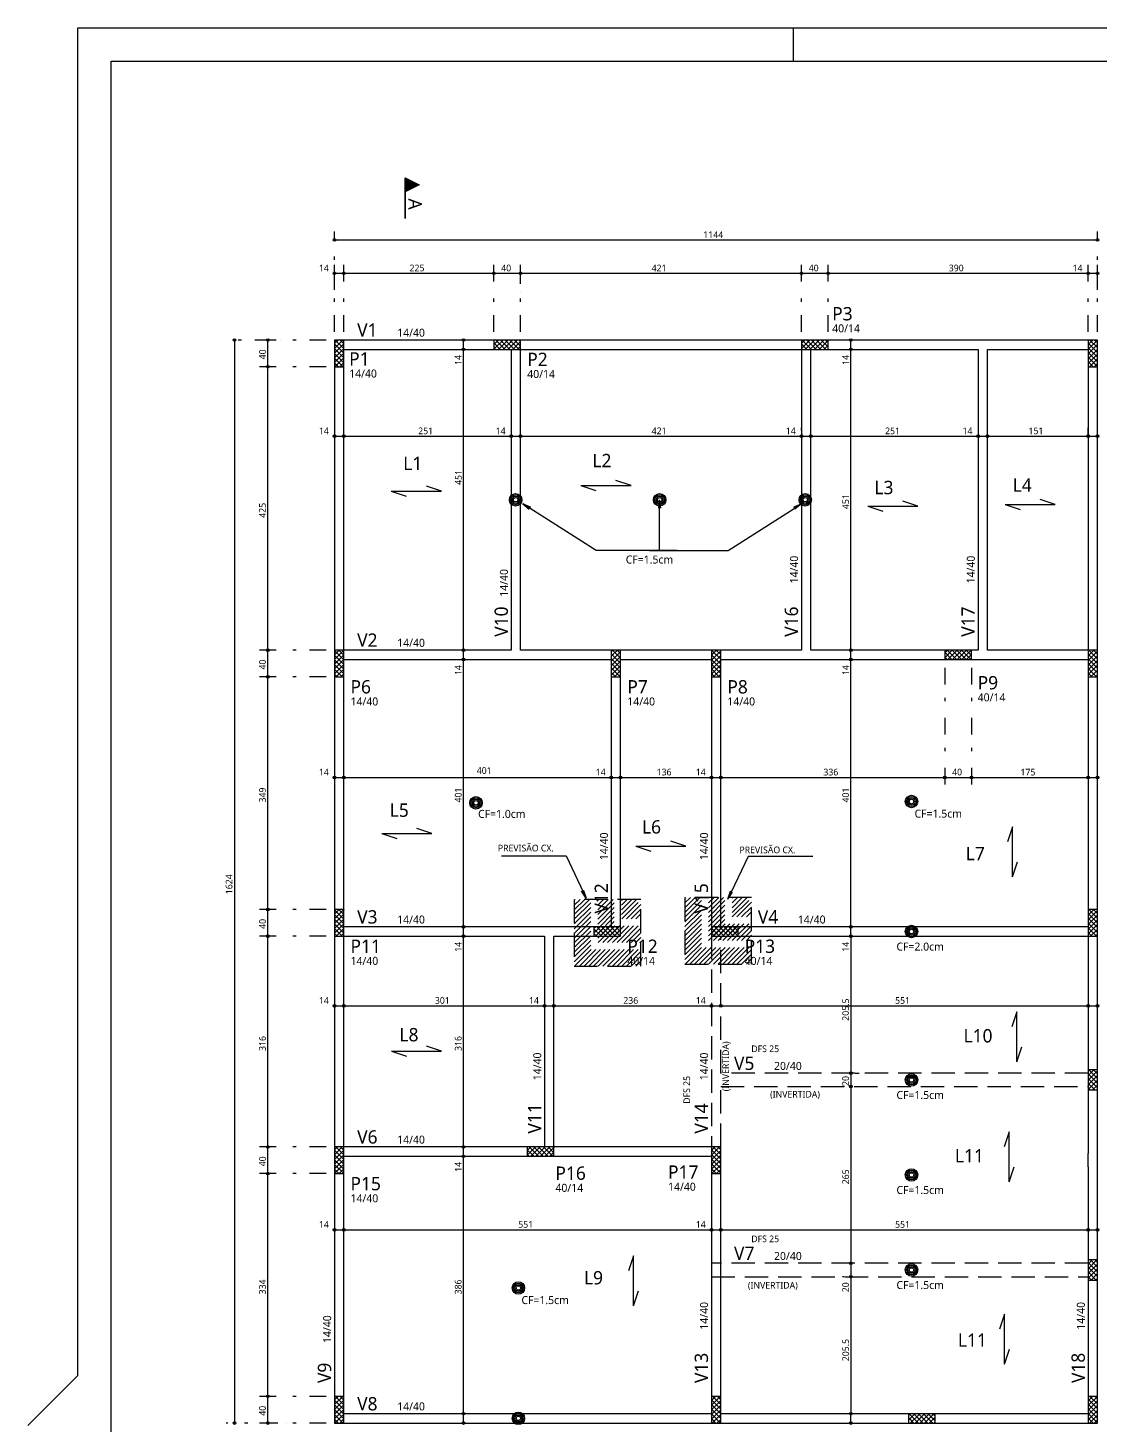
# Model space of a CAD drawing. Extents: x 5.7 to 89.5, y 0 to 70.
# Drawn here: x 5.72 to 37.87, y 28.1 to 70 of the extents above; entities that cross this region are included whole.
import ezdxf

# ---------------------------------------------------------------- set-up
doc = ezdxf.new("R2010")
doc.units = 0
doc.header["$MEASUREMENT"] = 0
doc.linetypes.add('ESTILO_TQS_0001', pattern=[1, 0.7, -0.3])
doc.linetypes.add('ESTILO_TQS_0003', pattern=[1.5, 0.5, -0.4, 0.1, -0.5])
for name, color, linetype in [('1', 1, 'CONTINUOUS'), ('12', 12, 'CONTINUOUS'), ('2', 2, 'CONTINUOUS'), ('3', 3, 'CONTINUOUS'), ('5', 5, 'CONTINUOUS')]:
    doc.layers.add(name, color=color, linetype=linetype)
doc.styles.add('TQS_LUCIDA_SANS_UNICODE', font='L_10646.TTF')

msp = doc.modelspace()

# ---------------------------------------------------------------- linework, layer by layer
at = {"layer": '1', "linetype": 'Continuous'}
for p, q in [((7.222, 70), (89.5, 70)), ((7.222, 29.588), (7.222, 70)), ((28.67, 70), (28.67, 69)), ((14.914, 63.641), (37.794, 63.641)), ((14.914, 62.641), (15.194, 62.641)), ((15.194, 62.641), (19.694, 62.641)), ((19.694, 62.641), (20.494, 62.641)), ((20.494, 62.641), (28.914, 62.641)), ((28.914, 62.641), (29.714, 62.641)), ((29.714, 62.641), (37.514, 62.641)), ((37.514, 62.641), (37.794, 62.641)), ((20.494, 62.073), (20.494, 62.073)), ((37.514, 62.425), (37.514, 62.425)), ((14.914, 61.891), (14.914, 61.891)), ((37.794, 61.891), (37.794, 61.891)), ((11.914, 60.641), (11.914, 28.161)), ((12.914, 59.841), (12.914, 60.641)), ((13.28, 60.641), (13.28, 60.641)), ((14.914, 60.391), (15.163, 60.641)), ((14.914, 60.533), (15.022, 60.641)), ((14.914, 60.641), (14.914, 60.641)), ((14.914, 60.641), (14.914, 60.641)), ((14.914, 60.25), (15.194, 60.53)), ((14.914, 60.524), (15.194, 60.244)), ((14.914, 60.108), (15.194, 60.388)), ((14.914, 60.383), (15.194, 60.103)), ((14.938, 60.641), (15.194, 60.385)), ((15.08, 60.641), (15.194, 60.527)), ((15.194, 60.641), (15.194, 60.641)), ((15.194, 60.641), (15.194, 60.641)), ((18.783, 60.361), (18.783, 60.641)), ((18.783, 60.641), (18.783, 60.641)), ((18.783, 60.361), (18.783, 60.361)), ((18.783, 51.341), (18.783, 60.361)), ((18.783, 60.361), (18.783, 60.361)), ((19.694, 60.363), (19.971, 60.641)), ((19.694, 60.504), (19.83, 60.641)), ((19.694, 60.641), (19.694, 60.641)), ((19.694, 60.641), (19.694, 60.641)), ((19.694, 60.552), (19.885, 60.361)), ((19.694, 60.411), (19.744, 60.361)), ((19.747, 60.641), (20.027, 60.361)), ((19.833, 60.361), (20.113, 60.641)), ((19.888, 60.641), (20.168, 60.361)), ((19.974, 60.361), (20.254, 60.641)), ((20.029, 60.641), (20.309, 60.361)), ((20.094, 60.501), (20.094, 60.501)), ((20.116, 60.361), (20.396, 60.641)), ((20.171, 60.641), (20.451, 60.361)), ((20.257, 60.361), (20.494, 60.597)), ((20.312, 60.641), (20.494, 60.459)), ((20.399, 60.361), (20.494, 60.456)), ((20.454, 60.641), (20.494, 60.601)), ((20.494, 60.641), (20.494, 60.641)), ((28.914, 60.391), (29.164, 60.641)), ((28.914, 60.532), (29.022, 60.641)), ((28.914, 60.641), (28.914, 60.641)), ((28.914, 60.641), (28.914, 60.641)), ((28.914, 60.525), (29.078, 60.361)), ((28.914, 60.383), (28.936, 60.361)), ((28.939, 60.641), (29.219, 60.361)), ((29.025, 60.361), (29.305, 60.641)), ((29.08, 60.641), (29.36, 60.361)), ((29.167, 60.361), (29.447, 60.641)), ((29.222, 60.641), (29.502, 60.361)), ((29.308, 60.361), (29.588, 60.641)), ((29.314, 60.501), (29.314, 60.501)), ((29.363, 60.641), (29.643, 60.361)), ((29.449, 60.361), (29.714, 60.625)), ((29.505, 60.641), (29.714, 60.432)), ((29.591, 60.361), (29.714, 60.483)), ((29.646, 60.641), (29.714, 60.573)), ((29.714, 60.641), (29.714, 60.641)), ((29.714, 60.641), (29.714, 60.641)), ((30.4, 60.361), (30.4, 60.641)), ((30.4, 60.641), (30.4, 60.641)), ((30.4, 51.341), (30.4, 60.361)), ((30.4, 60.361), (30.4, 60.361)), ((30.4, 60.361), (30.4, 60.361)), ((37.514, 60.364), (37.791, 60.641)), ((37.514, 60.505), (37.649, 60.641)), ((37.514, 60.641), (37.514, 60.641)), ((37.514, 60.551), (37.794, 60.271)), ((37.514, 60.222), (37.794, 60.502)), ((37.514, 60.41), (37.794, 60.13)), ((37.514, 60.081), (37.794, 60.361)), ((37.566, 60.641), (37.794, 60.413)), ((37.707, 60.641), (37.794, 60.554)), ((37.794, 60.641), (37.794, 60.641)), ((37.794, 60.641), (37.794, 60.641)), ((14.914, 59.967), (15.194, 60.247)), ((14.914, 60.241), (15.194, 59.961)), ((14.914, 60.1), (15.173, 59.841)), ((14.914, 59.958), (15.031, 59.841)), ((14.929, 59.841), (15.194, 60.106)), ((15.054, 60.241), (15.054, 60.241)), ((15.07, 59.841), (15.194, 59.964)), ((37.514, 60.269), (37.794, 59.989)), ((37.514, 59.94), (37.794, 60.22)), ((37.514, 60.127), (37.794, 59.847)), ((37.514, 59.986), (37.659, 59.841)), ((37.556, 59.841), (37.794, 60.078)), ((37.654, 60.241), (37.654, 60.241)), ((37.698, 59.841), (37.794, 59.937)), ((12.914, 51.341), (12.914, 59.841)), ((14.914, 59.841), (14.914, 59.841)), ((14.914, 59.841), (14.914, 59.841)), ((37.514, 59.844), (37.517, 59.841)), ((37.794, 59.841), (37.794, 59.841)), ((37.794, 59.841), (37.794, 59.841)), ((34.214, 57.913), (34.214, 57.913)), ((34.214, 57.913), (34.214, 57.913)), ((37.514, 57.936), (37.514, 57.936)), ((14.914, 57.757), (15.194, 57.757)), ((14.914, 57.757), (14.914, 57.757)), ((15.194, 57.757), (15.194, 57.757)), ((15.194, 57.757), (20.214, 57.757)), ((15.194, 57.757), (15.194, 57.757)), ((20.214, 57.757), (20.214, 57.757)), ((20.214, 57.757), (20.494, 57.757)), ((20.214, 57.757), (20.214, 57.757)), ((20.494, 57.757), (20.494, 57.757)), ((20.494, 57.757), (28.914, 57.757)), ((20.494, 57.757), (20.494, 57.757)), ((28.914, 57.757), (29.194, 57.757)), ((28.914, 57.69), (28.914, 57.69)), ((28.914, 57.69), (28.914, 57.69)), ((29.194, 57.757), (34.214, 57.757)), ((29.194, 57.707), (29.194, 57.707)), ((29.194, 57.707), (29.194, 57.707)), ((34.214, 57.757), (34.494, 57.757)), ((34.494, 57.757), (37.514, 57.757)), ((34.494, 57.752), (34.494, 57.752)), ((34.494, 57.752), (34.494, 57.752)), ((37.514, 57.757), (37.794, 57.757)), ((37.514, 57.507), (37.514, 57.507)), ((37.794, 57.436), (37.794, 57.436)), ((12.914, 50.541), (12.914, 51.341)), ((14.914, 51.199), (15.055, 51.341)), ((14.914, 51.341), (14.914, 51.341)), ((14.914, 51.341), (14.914, 51.341)), ((14.914, 51.057), (15.194, 51.337)), ((14.914, 51.332), (15.194, 51.052)), ((14.914, 50.916), (15.194, 51.196)), ((14.914, 51.19), (15.194, 50.91)), ((15.046, 51.341), (15.194, 51.193)), ((15.187, 51.341), (15.194, 51.334)), ((18.783, 51.061), (18.783, 51.341)), ((18.783, 51.341), (18.783, 51.341)), ((18.783, 51.341), (18.783, 51.341)), ((23.214, 51.155), (23.399, 51.341)), ((23.214, 51.296), (23.258, 51.341)), ((23.214, 51.014), (23.494, 51.294)), ((23.214, 51.234), (23.494, 50.954)), ((23.214, 50.872), (23.494, 51.152)), ((23.248, 51.341), (23.494, 51.095)), ((23.39, 51.341), (23.494, 51.237)), ((26.214, 51.185), (26.369, 51.341)), ((26.214, 51.327), (26.228, 51.341)), ((26.214, 51.044), (26.494, 51.324)), ((26.214, 51.204), (26.494, 50.924)), ((26.214, 50.902), (26.494, 51.182)), ((26.218, 51.341), (26.494, 51.065)), ((26.36, 51.341), (26.494, 51.207)), ((30.4, 51.061), (30.4, 51.341)), ((30.4, 51.341), (30.4, 51.341)), ((30.4, 51.341), (30.4, 51.341)), ((33.214, 51.114), (33.44, 51.341)), ((33.214, 51.256), (33.299, 51.341)), ((33.214, 51.275), (33.428, 51.061)), ((33.214, 51.134), (33.286, 51.061)), ((33.289, 51.341), (33.569, 51.061)), ((33.302, 51.061), (33.582, 51.341)), ((33.431, 51.341), (33.711, 51.061)), ((33.443, 51.061), (33.723, 51.341)), ((33.572, 51.341), (33.852, 51.061)), ((33.585, 51.061), (33.865, 51.341)), ((33.614, 51.201), (33.614, 51.201)), ((33.714, 51.341), (33.994, 51.061)), ((33.726, 51.061), (34.006, 51.341)), ((33.855, 51.341), (34.014, 51.182)), ((33.867, 51.061), (34.014, 51.207)), ((33.996, 51.341), (34.014, 51.323)), ((37.514, 51.171), (37.683, 51.341)), ((37.514, 51.313), (37.541, 51.341)), ((37.514, 51.03), (37.794, 51.31)), ((37.514, 51.218), (37.794, 50.938)), ((37.514, 50.889), (37.794, 51.169)), ((37.532, 51.341), (37.794, 51.079)), ((37.673, 51.341), (37.794, 51.22)), ((37.794, 51.341), (37.794, 51.341)), ((37.794, 51.341), (37.794, 51.341)), ((14.914, 50.775), (15.194, 51.055)), ((14.914, 51.049), (15.194, 50.769)), ((14.914, 50.633), (15.194, 50.913)), ((14.914, 50.907), (15.194, 50.627)), ((14.914, 50.766), (15.139, 50.541)), ((14.963, 50.541), (15.194, 50.772)), ((15.054, 50.941), (15.054, 50.941)), ((18.783, 43.041), (18.783, 51.061)), ((18.783, 51.061), (18.783, 51.061)), ((18.783, 51.061), (18.783, 51.061)), ((23.214, 51.093), (23.494, 50.813)), ((23.214, 50.731), (23.494, 51.011)), ((23.214, 50.951), (23.494, 50.671)), ((23.214, 50.589), (23.494, 50.869)), ((23.214, 50.81), (23.483, 50.541)), ((23.306, 50.541), (23.494, 50.728)), ((23.354, 50.941), (23.354, 50.941)), ((26.214, 51.062), (26.494, 50.782)), ((26.214, 50.761), (26.494, 51.041)), ((26.214, 50.921), (26.494, 50.641)), ((26.214, 50.619), (26.494, 50.899)), ((26.214, 50.78), (26.453, 50.541)), ((26.276, 50.541), (26.494, 50.758)), ((26.354, 50.941), (26.354, 50.941)), ((30.4, 43.041), (30.4, 51.061)), ((30.4, 51.061), (30.4, 51.061)), ((30.4, 51.061), (30.4, 51.061)), ((33.214, 51.061), (33.214, 51.061)), ((33.214, 51.061), (33.214, 51.061)), ((34.009, 51.061), (34.014, 51.066)), ((34.014, 51.061), (34.014, 51.061)), ((34.014, 51.061), (34.014, 51.061)), ((37.514, 51.076), (37.794, 50.796)), ((37.514, 50.747), (37.794, 51.027)), ((37.514, 50.935), (37.794, 50.655)), ((37.514, 50.606), (37.794, 50.886)), ((37.514, 50.793), (37.766, 50.541)), ((37.59, 50.541), (37.794, 50.744)), ((37.654, 50.941), (37.654, 50.941)), ((12.914, 43.561), (12.914, 50.541)), ((14.914, 50.624), (14.997, 50.541)), ((14.914, 50.541), (14.914, 50.541)), ((14.914, 50.541), (14.914, 50.541)), ((15.104, 50.541), (15.194, 50.63)), ((23.214, 50.668), (23.341, 50.541)), ((23.448, 50.541), (23.494, 50.587)), ((26.214, 50.638), (26.311, 50.541)), ((26.418, 50.541), (26.494, 50.617)), ((37.514, 50.652), (37.625, 50.541)), ((37.731, 50.541), (37.794, 50.603)), ((37.794, 50.541), (37.794, 50.541)), ((37.794, 50.541), (37.794, 50.541)), ((14.914, 47.523), (15.194, 47.523)), ((14.914, 47.523), (14.914, 47.523)), ((15.194, 47.523), (15.194, 47.523)), ((15.194, 47.523), (23.214, 47.523)), ((15.194, 47.523), (15.194, 47.523)), ((23.214, 47.523), (23.494, 47.523)), ((23.214, 47.523), (23.214, 47.523)), ((23.214, 47.523), (23.214, 47.523)), ((23.494, 47.523), (23.494, 47.523)), ((23.494, 47.523), (26.214, 47.523)), ((23.494, 47.523), (23.494, 47.523)), ((26.214, 47.523), (26.214, 47.523)), ((26.214, 47.523), (26.494, 47.523)), ((26.214, 47.523), (26.214, 47.523)), ((26.494, 47.523), (26.494, 47.523)), ((26.494, 47.523), (33.214, 47.523)), ((33.214, 47.523), (34.014, 47.523)), ((34.014, 47.523), (37.514, 47.523)), ((37.514, 47.523), (37.514, 47.523)), ((37.514, 47.523), (37.794, 47.523)), ((37.514, 47.523), (37.514, 47.523)), ((37.794, 47.523), (37.794, 47.523)), ((26.494, 47.228), (26.494, 47.228)), ((12.914, 42.761), (12.914, 43.561)), ((14.914, 43.421), (15.054, 43.561)), ((14.914, 43.561), (14.914, 43.561)), ((14.914, 43.561), (14.914, 43.561)), ((14.914, 43.279), (15.194, 43.559)), ((14.914, 43.553), (15.194, 43.273)), ((14.914, 43.138), (15.194, 43.418)), ((14.914, 43.412), (15.194, 43.132)), ((14.914, 42.996), (15.194, 43.276)), ((14.914, 43.271), (15.194, 42.991)), ((15.048, 43.561), (15.194, 43.415)), ((15.054, 43.161), (15.054, 43.161)), ((15.189, 43.561), (15.194, 43.556)), ((37.514, 43.393), (37.681, 43.561)), ((37.514, 43.535), (37.54, 43.561)), ((37.514, 43.252), (37.794, 43.532)), ((37.514, 43.439), (37.794, 43.159)), ((37.514, 43.11), (37.794, 43.39)), ((37.514, 43.298), (37.794, 43.018)), ((37.514, 42.969), (37.794, 43.249)), ((37.514, 43.157), (37.794, 42.877)), ((37.534, 43.561), (37.794, 43.301)), ((37.654, 43.161), (37.654, 43.161)), ((37.675, 43.561), (37.794, 43.442)), ((37.794, 43.561), (37.794, 43.561)), ((37.794, 43.561), (37.794, 43.561)), ((12.914, 36.441), (12.914, 42.761)), ((14.914, 42.855), (15.194, 43.135)), ((14.914, 43.129), (15.194, 42.849)), ((14.914, 42.988), (15.141, 42.761)), ((14.914, 42.846), (14.999, 42.761)), ((14.914, 42.761), (14.914, 42.761)), ((14.914, 42.761), (14.914, 42.761)), ((14.961, 42.761), (15.194, 42.994)), ((15.102, 42.761), (15.194, 42.852)), ((18.783, 42.761), (18.783, 43.041)), ((18.783, 43.041), (18.783, 43.041)), ((18.783, 43.041), (18.783, 43.041)), ((18.783, 36.441), (18.783, 42.761)), ((18.783, 42.761), (18.783, 42.761)), ((18.783, 42.761), (18.783, 42.761)), ((22.694, 42.857), (22.878, 43.041)), ((22.694, 42.998), (22.736, 43.041)), ((22.694, 42.986), (22.919, 42.761)), ((22.694, 42.844), (22.777, 42.761)), ((22.739, 42.761), (23.019, 43.041)), ((22.78, 43.041), (23.06, 42.761)), ((22.88, 42.761), (23.16, 43.041)), ((22.922, 43.041), (23.202, 42.761)), ((23.022, 42.761), (23.302, 43.041)), ((23.063, 43.041), (23.343, 42.761)), ((23.094, 42.901), (23.094, 42.901)), ((23.163, 42.761), (23.443, 43.041)), ((23.205, 43.041), (23.485, 42.761)), ((23.305, 42.761), (23.494, 42.95)), ((23.346, 43.041), (23.494, 42.893)), ((23.446, 42.761), (23.494, 42.808)), ((23.487, 43.041), (23.494, 43.034)), ((26.214, 42.841), (26.413, 43.041)), ((26.214, 42.983), (26.272, 43.041)), ((26.214, 43.001), (26.454, 42.761)), ((26.214, 42.86), (26.313, 42.761)), ((26.274, 42.761), (26.554, 43.041)), ((26.316, 43.041), (26.596, 42.761)), ((26.416, 42.761), (26.696, 43.041)), ((26.457, 43.041), (26.737, 42.761)), ((26.557, 42.761), (26.837, 43.041)), ((26.599, 43.041), (26.879, 42.761)), ((26.614, 42.901), (26.614, 42.901)), ((26.699, 42.761), (26.979, 43.041)), ((26.74, 43.041), (27.014, 42.767)), ((26.84, 42.761), (27.014, 42.934)), ((26.881, 43.041), (27.014, 42.909)), ((26.982, 42.761), (27.014, 42.793)), ((30.4, 42.761), (30.4, 43.041)), ((30.4, 43.041), (30.4, 43.041)), ((30.4, 43.041), (30.4, 43.041)), ((30.4, 42.761), (30.4, 42.761)), ((30.4, 42.761), (30.4, 38.651)), ((30.4, 42.761), (30.4, 42.761)), ((37.514, 42.828), (37.794, 43.108)), ((37.514, 43.015), (37.768, 42.761)), ((37.514, 42.874), (37.627, 42.761)), ((37.588, 42.761), (37.794, 42.966)), ((37.73, 42.761), (37.794, 42.825)), ((37.794, 42.761), (37.794, 42.761)), ((37.794, 42.761), (37.794, 42.761)), ((14.914, 40.675), (15.194, 40.675)), ((14.914, 40.675), (14.914, 40.675)), ((15.194, 40.675), (15.194, 40.675)), ((15.194, 40.675), (21.214, 40.675)), ((15.194, 40.675), (15.194, 40.675)), ((21.214, 40.675), (21.214, 40.675)), ((21.214, 40.675), (21.494, 40.675)), ((21.214, 40.675), (21.214, 40.675)), ((21.494, 40.675), (21.494, 40.675)), ((21.494, 40.675), (26.214, 40.675)), ((26.214, 40.76), (26.214, 40.76)), ((26.214, 40.76), (26.214, 40.76)), ((26.214, 40.675), (26.494, 40.675)), ((26.494, 40.675), (37.514, 40.675)), ((26.494, 40.659), (26.494, 40.659)), ((26.494, 40.659), (26.494, 40.659)), ((37.514, 40.675), (37.514, 40.675)), ((37.514, 40.675), (37.794, 40.675)), ((37.514, 40.675), (37.514, 40.675)), ((37.794, 40.675), (37.794, 40.675)), ((21.494, 40.32), (21.494, 40.32)), ((30.279, 38.651), (30.279, 38.651)), ((30.279, 38.651), (30.279, 38.651)), ((30.4, 38.651), (30.4, 38.251)), ((37.514, 38.585), (37.679, 38.751)), ((37.514, 38.726), (37.538, 38.751)), ((37.514, 38.444), (37.794, 38.724)), ((37.514, 38.631), (37.794, 38.351)), ((37.514, 38.302), (37.794, 38.582)), ((37.535, 38.751), (37.794, 38.493)), ((37.677, 38.751), (37.794, 38.634)), ((37.794, 38.751), (37.794, 38.751)), ((37.794, 38.751), (37.794, 38.751)), ((30.4, 38.251), (30.4, 32.951)), ((30.456, 38.251), (30.456, 38.251)), ((30.456, 38.251), (30.456, 38.251)), ((37.514, 38.49), (37.794, 38.21)), ((37.514, 38.161), (37.794, 38.441)), ((37.514, 38.348), (37.711, 38.151)), ((37.514, 38.207), (37.57, 38.151)), ((37.645, 38.151), (37.794, 38.299)), ((37.654, 38.451), (37.654, 38.451)), ((37.787, 38.151), (37.794, 38.158)), ((37.794, 38.151), (37.794, 38.151)), ((12.914, 35.641), (12.914, 36.441)), ((14.914, 36.208), (15.146, 36.441)), ((14.914, 36.35), (15.005, 36.441)), ((14.914, 36.441), (14.914, 36.441)), ((14.914, 36.441), (14.914, 36.441)), ((14.914, 36.067), (15.194, 36.347)), ((14.914, 36.341), (15.194, 36.061)), ((14.914, 35.925), (15.194, 36.205)), ((14.914, 36.2), (15.194, 35.92)), ((14.914, 35.784), (15.194, 36.064)), ((14.914, 36.058), (15.194, 35.778)), ((14.955, 36.441), (15.194, 36.202)), ((15.054, 36.041), (15.054, 36.041)), ((15.097, 36.441), (15.194, 36.344)), ((18.783, 36.161), (18.783, 36.441)), ((18.783, 36.441), (18.783, 36.441)), ((18.783, 36.441), (18.783, 36.441)), ((18.783, 28.441), (18.783, 36.161)), ((18.783, 36.161), (18.783, 36.161)), ((18.783, 36.161), (18.783, 36.161)), ((20.694, 36.19), (20.944, 36.441)), ((20.694, 36.331), (20.803, 36.441)), ((20.694, 36.359), (20.892, 36.161)), ((20.694, 36.218), (20.751, 36.161)), ((20.754, 36.441), (21.034, 36.161)), ((20.806, 36.161), (21.086, 36.441)), ((20.895, 36.441), (21.175, 36.161)), ((20.947, 36.161), (21.227, 36.441)), ((21.036, 36.441), (21.316, 36.161)), ((21.089, 36.161), (21.369, 36.441)), ((21.094, 36.301), (21.094, 36.301)), ((21.178, 36.441), (21.458, 36.161)), ((21.23, 36.161), (21.494, 36.424)), ((21.319, 36.441), (21.494, 36.266)), ((21.372, 36.161), (21.494, 36.283)), ((21.461, 36.441), (21.494, 36.408)), ((26.214, 36.195), (26.46, 36.441)), ((26.214, 36.336), (26.318, 36.441)), ((26.214, 36.355), (26.494, 36.075)), ((26.214, 36.053), (26.494, 36.333)), ((26.214, 36.213), (26.494, 35.933)), ((26.214, 35.912), (26.494, 36.192)), ((26.214, 36.072), (26.494, 35.792)), ((26.214, 35.77), (26.494, 36.05)), ((26.269, 36.441), (26.494, 36.216)), ((26.354, 36.041), (26.354, 36.041)), ((26.41, 36.441), (26.494, 36.357)), ((37.794, 36.241), (37.794, 36.241)), ((37.794, 36.241), (37.794, 36.241)), ((12.914, 28.961), (12.914, 35.641)), ((14.914, 35.643), (15.194, 35.923)), ((14.914, 35.917), (15.19, 35.641)), ((14.914, 35.775), (15.048, 35.641)), ((14.914, 35.641), (14.914, 35.641)), ((14.914, 35.641), (14.914, 35.641)), ((15.053, 35.641), (15.194, 35.781)), ((26.214, 35.93), (26.494, 35.65)), ((26.214, 35.789), (26.362, 35.641)), ((26.214, 35.648), (26.22, 35.641)), ((26.226, 35.641), (26.494, 35.909)), ((26.367, 35.641), (26.494, 35.767)), ((37.794, 35.841), (37.794, 35.841)), ((37.794, 35.841), (37.794, 35.841)), ((14.914, 33.958), (15.194, 33.958)), ((14.914, 33.958), (14.914, 33.958)), ((15.194, 33.958), (15.194, 33.958)), ((15.194, 33.958), (26.214, 33.958)), ((15.194, 33.958), (15.194, 33.958)), ((26.214, 33.958), (26.214, 33.958)), ((26.214, 33.958), (26.494, 33.958)), ((26.214, 33.958), (26.214, 33.958)), ((26.494, 33.958), (26.494, 33.958)), ((26.494, 33.958), (37.514, 33.958)), ((26.494, 33.958), (26.494, 33.958)), ((37.514, 33.958), (37.794, 33.958)), ((37.514, 33.958), (37.514, 33.958)), ((37.514, 33.958), (37.514, 33.958)), ((37.794, 33.958), (37.794, 33.958)), ((30.4, 32.951), (30.4, 32.551)), ((30.423, 32.951), (30.423, 32.951)), ((30.423, 32.951), (30.423, 32.951)), ((37.514, 32.787), (37.778, 33.051)), ((37.514, 32.928), (37.636, 33.051)), ((37.514, 32.974), (37.794, 32.694)), ((37.514, 32.645), (37.794, 32.925)), ((37.514, 32.833), (37.794, 32.553)), ((37.514, 32.504), (37.794, 32.784)), ((37.514, 32.691), (37.754, 32.451)), ((37.579, 33.051), (37.794, 32.836)), ((37.654, 32.751), (37.654, 32.751)), ((37.72, 33.051), (37.794, 32.977)), ((37.794, 33.051), (37.794, 33.051)), ((30.4, 32.551), (30.4, 28.441)), ((30.444, 32.551), (30.444, 32.551)), ((30.444, 32.551), (30.444, 32.551)), ((37.514, 32.55), (37.613, 32.451)), ((37.602, 32.451), (37.794, 32.642)), ((37.743, 32.451), (37.794, 32.501)), ((37.794, 32.451), (37.794, 32.451)), ((37.794, 32.451), (37.794, 32.451)), ((5.722, 28.088), (7.222, 29.588)), ((12.914, 28.161), (12.914, 28.961)), ((14.914, 28.713), (15.161, 28.961)), ((14.914, 28.854), (15.02, 28.961)), ((14.914, 28.961), (14.914, 28.961)), ((14.914, 28.961), (14.914, 28.961)), ((14.94, 28.961), (15.194, 28.707)), ((15.081, 28.961), (15.194, 28.848)), ((26.214, 28.699), (26.475, 28.961)), ((26.214, 28.841), (26.334, 28.961)), ((26.254, 28.961), (26.494, 28.721)), ((26.395, 28.961), (26.494, 28.862)), ((37.514, 28.685), (37.789, 28.961)), ((37.514, 28.827), (37.647, 28.961)), ((37.567, 28.961), (37.794, 28.734)), ((37.709, 28.961), (37.794, 28.876)), ((37.794, 28.961), (37.794, 28.961)), ((37.794, 28.961), (37.794, 28.961)), ((14.914, 28.571), (15.194, 28.851)), ((14.914, 28.846), (15.194, 28.566)), ((14.914, 28.43), (15.194, 28.71)), ((14.914, 28.704), (15.194, 28.424)), ((14.914, 28.289), (15.194, 28.569)), ((14.914, 28.563), (15.194, 28.283)), ((15.054, 28.561), (15.054, 28.561)), ((26.214, 28.859), (26.494, 28.579)), ((26.214, 28.558), (26.494, 28.838)), ((26.214, 28.718), (26.494, 28.438)), ((26.214, 28.416), (26.494, 28.696)), ((26.214, 28.576), (26.494, 28.296)), ((26.214, 28.275), (26.494, 28.555)), ((26.354, 28.561), (26.354, 28.561)), ((37.514, 28.873), (37.794, 28.593)), ((37.514, 28.544), (37.794, 28.824)), ((37.514, 28.732), (37.794, 28.452)), ((37.514, 28.403), (37.794, 28.683)), ((37.514, 28.59), (37.794, 28.31)), ((37.514, 28.261), (37.794, 28.541)), ((37.654, 28.561), (37.654, 28.561)), ((13.465, 28.161), (13.465, 28.161)), ((14.914, 28.421), (15.174, 28.161)), ((14.914, 28.28), (15.033, 28.161)), ((14.914, 28.161), (14.914, 28.161)), ((14.914, 28.161), (14.914, 28.161)), ((14.927, 28.161), (15.194, 28.427)), ((15.069, 28.161), (15.194, 28.286)), ((15.194, 28.161), (15.194, 28.161)), ((15.194, 28.161), (15.194, 28.161)), ((18.783, 28.161), (18.783, 28.441)), ((18.783, 28.441), (18.783, 28.441)), ((18.783, 28.441), (18.783, 28.441)), ((18.783, 28.161), (18.783, 28.161)), ((26.214, 28.435), (26.488, 28.161)), ((26.214, 28.294), (26.347, 28.161)), ((26.214, 28.161), (26.214, 28.161)), ((26.214, 28.161), (26.214, 28.161)), ((26.241, 28.161), (26.494, 28.413)), ((26.382, 28.161), (26.494, 28.272)), ((26.494, 28.161), (26.494, 28.161)), ((30.4, 28.161), (30.4, 28.441)), ((30.4, 28.441), (30.4, 28.441)), ((30.4, 28.441), (30.4, 28.441)), ((30.4, 28.161), (30.4, 28.161)), ((32.124, 28.245), (32.319, 28.441)), ((32.124, 28.387), (32.178, 28.441)), ((32.124, 28.323), (32.286, 28.161)), ((32.124, 28.182), (32.145, 28.161)), ((32.124, 28.161), (32.124, 28.161)), ((32.148, 28.441), (32.428, 28.161)), ((32.181, 28.161), (32.461, 28.441)), ((32.289, 28.441), (32.569, 28.161)), ((32.322, 28.161), (32.602, 28.441)), ((32.43, 28.441), (32.71, 28.161)), ((32.463, 28.161), (32.743, 28.441)), ((32.524, 28.301), (32.524, 28.301)), ((32.572, 28.441), (32.852, 28.161)), ((32.605, 28.161), (32.885, 28.441)), ((32.713, 28.441), (32.924, 28.23)), ((32.746, 28.161), (32.924, 28.338)), ((32.855, 28.441), (32.924, 28.372)), ((32.888, 28.161), (32.924, 28.197)), ((32.924, 28.161), (32.924, 28.161)), ((32.924, 28.161), (32.924, 28.161)), ((37.514, 28.449), (37.794, 28.169)), ((37.514, 28.307), (37.66, 28.161)), ((37.514, 28.166), (37.519, 28.161)), ((37.514, 28.161), (37.514, 28.161)), ((37.514, 28.161), (37.514, 28.161)), ((37.555, 28.161), (37.794, 28.4)), ((37.696, 28.161), (37.794, 28.258)), ((37.794, 28.161), (37.794, 28.161)), ((37.794, 28.161), (37.794, 28.161))]:
    msp.add_line(p, q, dxfattribs=at)
at = {"layer": '1', "linetype": 'ESTILO_TQS_0003'}
for p, q in [((14.914, 62.141), (14.914, 63.891)), ((37.794, 62.141), (37.794, 63.891)), ((14.914, 60.891), (14.914, 62.891)), ((15.194, 60.891), (15.194, 62.891)), ((15.194, 60.891), (15.194, 62.891)), ((19.694, 60.891), (19.694, 62.891)), ((19.694, 60.891), (19.694, 62.891)), ((20.494, 60.891), (20.494, 62.891)), ((20.494, 62.323), (20.494, 62.891)), ((28.914, 60.891), (28.914, 62.891)), ((28.914, 60.891), (28.914, 62.891)), ((29.714, 60.891), (29.714, 62.891)), ((29.714, 60.891), (29.714, 62.891)), ((37.514, 60.891), (37.514, 62.891)), ((37.514, 62.675), (37.514, 62.891)), ((37.794, 60.891), (37.794, 62.891)), ((13.03, 60.641), (11.664, 60.641)), ((14.664, 60.641), (12.664, 60.641)), ((14.664, 59.841), (12.664, 59.841)), ((14.664, 59.841), (12.664, 59.841)), ((28.914, 57.94), (28.914, 58.007)), ((28.914, 57.94), (28.914, 58.007)), ((29.194, 57.957), (29.194, 58.007)), ((29.194, 57.957), (29.194, 58.007)), ((34.494, 58.002), (34.494, 58.007)), ((34.494, 58.002), (34.494, 58.007)), ((37.514, 57.757), (37.514, 58.007)), ((37.794, 57.686), (37.794, 58.007)), ((34.214, 57.663), (34.214, 57.507)), ((34.214, 57.663), (34.214, 57.507)), ((37.514, 57.686), (37.514, 57.507)), ((14.664, 51.341), (12.664, 51.341)), ((14.664, 51.341), (12.664, 51.341)), ((33.214, 50.811), (33.214, 47.273)), ((33.214, 50.811), (33.214, 47.273)), ((34.014, 50.811), (34.014, 47.273)), ((34.014, 50.811), (34.014, 47.273)), ((14.664, 50.541), (12.664, 50.541)), ((14.664, 50.541), (12.664, 50.541)), ((26.494, 47.478), (26.494, 47.773)), ((14.664, 43.561), (12.664, 43.561)), ((14.664, 43.561), (12.664, 43.561)), ((14.664, 42.761), (12.664, 42.761)), ((14.664, 42.761), (12.664, 42.761)), ((21.494, 40.57), (21.494, 40.925)), ((26.494, 40.909), (26.494, 40.925)), ((26.494, 40.909), (26.494, 40.925)), ((26.214, 40.51), (26.214, 40.425)), ((26.214, 40.51), (26.214, 40.425)), ((30.529, 38.651), (30.65, 38.651)), ((30.529, 38.651), (30.65, 38.651)), ((30.206, 38.251), (30.15, 38.251)), ((30.206, 38.251), (30.15, 38.251)), ((14.664, 36.441), (12.664, 36.441)), ((14.664, 36.441), (12.664, 36.441)), ((14.664, 35.641), (12.664, 35.641)), ((14.664, 35.641), (12.664, 35.641)), ((30.173, 32.951), (30.15, 32.951)), ((30.173, 32.951), (30.15, 32.951)), ((30.194, 32.551), (30.15, 32.551)), ((30.194, 32.551), (30.15, 32.551)), ((14.664, 28.961), (12.664, 28.961)), ((14.664, 28.961), (12.664, 28.961)), ((13.215, 28.161), (11.664, 28.161)), ((14.664, 28.161), (12.664, 28.161))]:
    msp.add_line(p, q, dxfattribs=at)
at = {"layer": '1', "linetype": 'ESTILO_TQS_0001'}
for p, q in [((22.102, 41.996), (23.973, 43.867)), ((22.102, 42.138), (23.831, 43.867)), ((22.102, 42.279), (23.69, 43.867)), ((22.102, 42.42), (23.549, 43.867)), ((22.102, 42.562), (23.407, 43.867)), ((22.102, 42.703), (23.266, 43.867)), ((22.102, 42.845), (23.124, 43.867)), ((22.102, 42.986), (22.983, 43.867)), ((22.102, 43.128), (22.841, 43.867)), ((22.102, 43.269), (22.7, 43.867)), ((22.102, 43.41), (22.559, 43.867)), ((22.102, 43.552), (22.417, 43.867)), ((22.102, 43.693), (22.276, 43.867)), ((22.102, 43.835), (22.134, 43.867)), ((22.114, 41.867), (24.102, 43.855)), ((22.256, 41.867), (24.102, 43.713)), ((25.42, 42.062), (27.284, 43.926)), ((25.42, 42.203), (27.143, 43.926)), ((25.42, 42.344), (27.002, 43.926)), ((25.42, 42.486), (26.86, 43.926)), ((25.42, 42.627), (26.719, 43.926)), ((25.42, 42.769), (26.577, 43.926)), ((25.42, 42.91), (26.436, 43.926)), ((25.42, 43.052), (26.294, 43.926)), ((25.42, 43.193), (26.153, 43.926)), ((25.42, 43.334), (26.012, 43.926)), ((25.42, 43.476), (25.87, 43.926)), ((25.42, 43.617), (25.729, 43.926)), ((25.42, 43.759), (25.587, 43.926)), ((25.42, 43.9), (25.446, 43.926)), ((25.426, 41.926), (27.42, 43.92)), ((25.567, 41.926), (27.42, 43.779)), ((25.709, 41.926), (27.42, 43.637)), ((22.397, 41.867), (24.102, 43.572)), ((22.538, 41.867), (24.102, 43.43)), ((22.68, 41.867), (24.102, 43.289)), ((25.85, 41.926), (27.42, 43.496)), ((25.991, 41.926), (27.42, 43.355)), ((26.133, 41.926), (27.42, 43.213)), ((22.821, 41.867), (24.102, 43.148)), ((22.963, 41.867), (24.102, 43.006)), ((23.104, 41.867), (24.102, 42.865)), ((26.274, 41.926), (27.42, 43.072)), ((26.416, 41.926), (27.42, 42.93)), ((26.557, 41.926), (27.42, 42.789)), ((23.246, 41.867), (24.102, 42.723)), ((23.387, 41.867), (24.102, 42.582)), ((23.528, 41.867), (24.102, 42.441)), ((26.699, 41.926), (27.42, 42.647)), ((26.84, 41.926), (27.42, 42.506)), ((26.981, 41.926), (27.42, 42.365)), ((23.67, 41.867), (24.102, 42.299)), ((23.811, 41.867), (24.102, 42.158)), ((23.953, 41.867), (24.102, 42.016)), ((27.123, 41.926), (27.42, 42.223)), ((27.264, 41.926), (27.42, 42.082)), ((27.406, 41.926), (27.42, 41.94)), ((24.094, 41.867), (24.102, 41.875))]:
    msp.add_line(p, q, dxfattribs=at)
at = {"layer": '1', "linetype": 'Continuous'}
for points in [[(25.192, 54.327), (22.761, 54.327), (20.561, 55.73), (20.788, 55.624), (20.561, 55.73), (20.753, 55.569)], [(24.363, 54.327), (26.714, 54.327), (28.914, 55.73), (28.687, 55.624), (28.914, 55.73), (28.722, 55.569)], [(24.661, 54.327), (24.661, 55.848), (24.693, 55.6), (24.661, 55.848), (24.628, 55.6)], [(19.917, 45.17), (21.858, 45.17), (22.46, 43.899), (22.384, 44.136), (22.46, 43.899), (22.325, 44.109)], [(29.255, 45.148), (27.314, 45.148), (26.712, 43.876), (26.788, 44.114), (26.712, 43.876), (26.847, 44.086)]]:
    msp.add_lwpolyline(points, dxfattribs=at)
at = {"layer": '1', "linetype": 'ESTILO_TQS_0001'}
for points in [[(22.102, 41.867), (24.102, 41.867), (24.102, 43.867), (22.102, 43.867), (22.102, 41.867)], [(25.42, 41.926), (27.42, 41.926), (27.42, 43.926), (25.42, 43.926), (25.42, 41.926)]]:
    msp.add_lwpolyline(points, dxfattribs=at)
at = {"layer": '1', "linetype": 'Continuous'}
for centre, radius in [((14.914, 63.641), 0.04), ((14.914, 63.641), 0.02), ((37.794, 63.641), 0.04), ((37.794, 63.641), 0.02), ((14.914, 62.641), 0.04), ((14.914, 62.641), 0.02), ((15.194, 62.641), 0.04), ((15.194, 62.641), 0.04), ((15.194, 62.641), 0.02), ((15.194, 62.641), 0.02), ((19.694, 62.641), 0.04), ((19.694, 62.641), 0.04), ((19.694, 62.641), 0.02), ((19.694, 62.641), 0.02), ((20.494, 62.641), 0.04), ((20.494, 62.641), 0.04), ((20.494, 62.641), 0.02), ((20.494, 62.641), 0.02), ((28.914, 62.641), 0.04), ((28.914, 62.641), 0.04), ((28.914, 62.641), 0.02), ((28.914, 62.641), 0.02), ((29.714, 62.641), 0.04), ((29.714, 62.641), 0.04), ((29.714, 62.641), 0.02), ((29.714, 62.641), 0.02), ((37.514, 62.641), 0.04), ((37.514, 62.641), 0.04), ((37.514, 62.641), 0.02), ((37.514, 62.641), 0.02), ((37.794, 62.641), 0.04), ((37.794, 62.641), 0.02), ((11.914, 60.641), 0.04), ((11.914, 60.641), 0.02), ((12.914, 60.641), 0.04), ((12.914, 60.641), 0.02), ((18.783, 60.641), 0.04), ((18.783, 60.361), 0.04), ((18.783, 60.361), 0.04), ((18.783, 60.641), 0.02), ((18.783, 60.361), 0.02), ((18.783, 60.361), 0.02), ((30.4, 60.641), 0.04), ((30.4, 60.361), 0.04), ((30.4, 60.361), 0.04), ((30.4, 60.641), 0.02), ((30.4, 60.361), 0.02), ((30.4, 60.361), 0.02), ((12.914, 59.841), 0.04), ((12.914, 59.841), 0.04), ((12.914, 59.841), 0.02), ((12.914, 59.841), 0.02), ((14.914, 57.757), 0.04), ((14.914, 57.757), 0.02), ((15.194, 57.757), 0.04), ((15.194, 57.757), 0.04), ((15.194, 57.757), 0.02), ((15.194, 57.757), 0.02), ((20.214, 57.757), 0.04), ((20.214, 57.757), 0.04), ((20.214, 57.757), 0.02), ((20.214, 57.757), 0.02), ((20.494, 57.757), 0.04), ((20.494, 57.757), 0.04), ((20.494, 57.757), 0.02), ((20.494, 57.757), 0.02), ((28.914, 57.757), 0.04), ((28.914, 57.757), 0.04), ((28.914, 57.757), 0.02), ((28.914, 57.757), 0.02), ((29.194, 57.757), 0.04), ((29.194, 57.757), 0.04), ((29.194, 57.757), 0.02), ((29.194, 57.757), 0.02), ((34.214, 57.757), 0.04), ((34.214, 57.757), 0.04), ((34.214, 57.757), 0.02), ((34.214, 57.757), 0.02), ((34.494, 57.757), 0.04), ((34.494, 57.757), 0.04), ((34.494, 57.757), 0.02), ((34.494, 57.757), 0.02), ((37.514, 57.757), 0.04), ((37.514, 57.757), 0.04), ((37.514, 57.757), 0.02), ((37.514, 57.757), 0.02), ((37.794, 57.757), 0.04), ((37.794, 57.757), 0.02), ((12.914, 51.341), 0.04), ((12.914, 51.341), 0.04), ((12.914, 51.341), 0.02), ((12.914, 51.341), 0.02), ((18.783, 51.341), 0.04), ((18.783, 51.341), 0.04), ((18.783, 51.341), 0.02), ((18.783, 51.341), 0.02), ((30.4, 51.341), 0.04), ((30.4, 51.341), 0.04), ((30.4, 51.341), 0.02), ((30.4, 51.341), 0.02), ((18.783, 51.061), 0.04), ((18.783, 51.061), 0.04), ((18.783, 51.061), 0.02), ((18.783, 51.061), 0.02), ((30.4, 51.061), 0.04), ((30.4, 51.061), 0.04), ((30.4, 51.061), 0.02), ((30.4, 51.061), 0.02), ((12.914, 50.541), 0.04), ((12.914, 50.541), 0.04), ((12.914, 50.541), 0.02), ((12.914, 50.541), 0.02), ((14.914, 47.523), 0.04), ((14.914, 47.523), 0.02), ((15.194, 47.523), 0.04), ((15.194, 47.523), 0.04), ((15.194, 47.523), 0.02), ((15.194, 47.523), 0.02), ((23.214, 47.523), 0.04), ((23.214, 47.523), 0.04), ((23.214, 47.523), 0.02), ((23.214, 47.523), 0.02), ((23.494, 47.523), 0.04), ((23.494, 47.523), 0.04), ((23.494, 47.523), 0.02), ((23.494, 47.523), 0.02), ((26.214, 47.523), 0.04), ((26.214, 47.523), 0.04), ((26.214, 47.523), 0.02), ((26.214, 47.523), 0.02), ((26.494, 47.523), 0.04), ((26.494, 47.523), 0.04), ((26.494, 47.523), 0.02), ((26.494, 47.523), 0.02), ((33.214, 47.523), 0.04), ((33.214, 47.523), 0.04), ((33.214, 47.523), 0.02), ((33.214, 47.523), 0.02), ((34.014, 47.523), 0.04), ((34.014, 47.523), 0.04), ((34.014, 47.523), 0.02), ((34.014, 47.523), 0.02), ((37.514, 47.523), 0.04), ((37.514, 47.523), 0.04), ((37.514, 47.523), 0.02), ((37.514, 47.523), 0.02), ((37.794, 47.523), 0.04), ((37.794, 47.523), 0.02), ((12.914, 43.561), 0.04), ((12.914, 43.561), 0.04), ((12.914, 43.561), 0.02), ((12.914, 43.561), 0.02), ((12.914, 42.761), 0.04), ((12.914, 42.761), 0.04), ((12.914, 42.761), 0.02), ((12.914, 42.761), 0.02), ((18.783, 43.041), 0.04), ((18.783, 43.041), 0.04), ((18.783, 42.761), 0.04), ((18.783, 42.761), 0.04), ((18.783, 43.041), 0.02), ((18.783, 43.041), 0.02), ((18.783, 42.761), 0.02), ((18.783, 42.761), 0.02), ((30.4, 43.041), 0.04), ((30.4, 43.041), 0.04), ((30.4, 42.761), 0.04), ((30.4, 42.761), 0.04), ((30.4, 43.041), 0.02), ((30.4, 43.041), 0.02), ((30.4, 42.761), 0.02), ((30.4, 42.761), 0.02), ((14.914, 40.675), 0.04), ((14.914, 40.675), 0.02), ((15.194, 40.675), 0.04), ((15.194, 40.675), 0.04), ((15.194, 40.675), 0.02), ((15.194, 40.675), 0.02), ((21.214, 40.675), 0.04), ((21.214, 40.675), 0.04), ((21.214, 40.675), 0.02), ((21.214, 40.675), 0.02), ((21.494, 40.675), 0.04), ((21.494, 40.675), 0.04), ((21.494, 40.675), 0.02), ((21.494, 40.675), 0.02), ((26.214, 40.675), 0.04), ((26.214, 40.675), 0.04), ((26.214, 40.675), 0.02), ((26.214, 40.675), 0.02), ((26.494, 40.675), 0.04), ((26.494, 40.675), 0.04), ((26.494, 40.675), 0.02), ((26.494, 40.675), 0.02), ((37.514, 40.675), 0.04), ((37.514, 40.675), 0.04), ((37.514, 40.675), 0.02), ((37.514, 40.675), 0.02), ((37.794, 40.675), 0.04), ((37.794, 40.675), 0.02), ((30.4, 38.651), 0.04), ((30.4, 38.651), 0.04), ((30.4, 38.651), 0.02), ((30.4, 38.651), 0.02), ((30.4, 38.251), 0.04), ((30.4, 38.251), 0.04), ((30.4, 38.251), 0.02), ((30.4, 38.251), 0.02), ((12.914, 36.441), 0.04), ((12.914, 36.441), 0.04), ((12.914, 36.441), 0.02), ((12.914, 36.441), 0.02), ((18.783, 36.441), 0.04), ((18.783, 36.441), 0.04), ((18.783, 36.441), 0.02), ((18.783, 36.441), 0.02), ((18.783, 36.161), 0.04), ((18.783, 36.161), 0.04), ((18.783, 36.161), 0.02), ((18.783, 36.161), 0.02), ((12.914, 35.641), 0.04), ((12.914, 35.641), 0.04), ((12.914, 35.641), 0.02), ((12.914, 35.641), 0.02), ((14.914, 33.958), 0.04), ((14.914, 33.958), 0.02), ((15.194, 33.958), 0.04), ((15.194, 33.958), 0.04), ((15.194, 33.958), 0.02), ((15.194, 33.958), 0.02), ((26.214, 33.958), 0.04), ((26.214, 33.958), 0.04), ((26.214, 33.958), 0.02), ((26.214, 33.958), 0.02), ((26.494, 33.958), 0.04), ((26.494, 33.958), 0.04), ((26.494, 33.958), 0.02), ((26.494, 33.958), 0.02), ((37.514, 33.958), 0.04), ((37.514, 33.958), 0.04), ((37.514, 33.958), 0.02), ((37.514, 33.958), 0.02), ((37.794, 33.958), 0.04), ((37.794, 33.958), 0.02), ((30.4, 32.951), 0.04), ((30.4, 32.951), 0.04), ((30.4, 32.951), 0.02), ((30.4, 32.951), 0.02), ((30.4, 32.551), 0.04), ((30.4, 32.551), 0.04), ((30.4, 32.551), 0.02), ((30.4, 32.551), 0.02), ((12.914, 28.961), 0.04), ((12.914, 28.961), 0.04), ((12.914, 28.961), 0.02), ((12.914, 28.961), 0.02), ((11.914, 28.161), 0.04), ((11.914, 28.161), 0.02), ((12.914, 28.161), 0.04), ((12.914, 28.161), 0.02), ((18.783, 28.441), 0.04), ((18.783, 28.441), 0.04), ((18.783, 28.161), 0.04), ((18.783, 28.441), 0.02), ((18.783, 28.441), 0.02), ((18.783, 28.161), 0.02), ((30.4, 28.441), 0.04), ((30.4, 28.441), 0.04), ((30.4, 28.161), 0.04), ((30.4, 28.441), 0.02), ((30.4, 28.441), 0.02), ((30.4, 28.161), 0.02)]:
    msp.add_circle(centre, radius, dxfattribs=at)
at = {"layer": '12', "linetype": 'Continuous'}
for p, q in [((8.222, 69), (88.5, 69)), ((8.222, 1), (8.222, 69))]:
    msp.add_line(p, q, dxfattribs=at)
at = {"layer": '2', "linetype": 'Continuous'}
for p, q in [((18.118, 56.111), (17.668, 56.261)), ((22.305, 56.279), (23.805, 56.279)), ((22.305, 56.279), (22.755, 56.129)), ((23.805, 56.279), (23.355, 56.429)), ((16.618, 56.111), (18.118, 56.111)), ((16.618, 56.111), (17.068, 55.961)), ((32.409, 55.657), (31.959, 55.807)), ((36.52, 55.706), (36.07, 55.856)), ((30.909, 55.657), (32.409, 55.657)), ((30.909, 55.657), (31.359, 55.507)), ((35.02, 55.706), (36.52, 55.706)), ((35.02, 55.706), (35.47, 55.556)), ((16.337, 45.845), (17.837, 45.845)), ((16.337, 45.845), (16.787, 45.695)), ((17.837, 45.845), (17.387, 45.995)), ((35.241, 46.045), (35.091, 45.595)), ((35.241, 44.545), (35.241, 46.045)), ((23.949, 45.459), (25.449, 45.459)), ((23.949, 45.459), (24.399, 45.309)), ((25.449, 45.459), (24.999, 45.609)), ((35.241, 44.545), (35.391, 44.995)), ((35.375, 40.493), (35.225, 40.043)), ((35.375, 38.993), (35.375, 40.493)), ((18.119, 39.314), (17.669, 39.464)), ((35.375, 38.993), (35.525, 39.443)), ((16.619, 39.314), (18.119, 39.314)), ((16.619, 39.314), (17.069, 39.164)), ((35.142, 36.897), (34.992, 36.447)), ((35.142, 35.397), (35.142, 36.897)), ((35.142, 35.397), (35.292, 35.847)), ((23.878, 33.178), (23.728, 32.728)), ((23.878, 31.678), (23.878, 33.178)), ((23.878, 31.678), (24.028, 32.128)), ((35.004, 31.422), (34.854, 30.972)), ((35.004, 29.922), (35.004, 31.422)), ((35.004, 29.922), (35.154, 30.372))]:
    msp.add_line(p, q, dxfattribs=at)
at = {"layer": '3', "linetype": 'Continuous'}
for p, q in [((17.033, 64.284), (17.033, 65.5)), ((17.033, 65.5), (17.448, 65.293)), ((17.035, 65.497), (17.035, 64.284)), ((17.035, 65.497), (17.444, 65.293)), ((17.065, 65.484), (17.065, 65.101)), ((17.097, 65.468), (17.097, 65.117)), ((17.129, 65.452), (17.129, 65.133)), ((17.161, 65.436), (17.161, 65.149)), ((17.193, 65.421), (17.193, 65.165)), ((17.224, 65.405), (17.224, 65.181)), ((17.256, 65.389), (17.256, 65.197)), ((17.288, 65.373), (17.288, 65.213)), ((17.444, 65.293), (17.035, 65.088)), ((17.448, 65.293), (17.035, 65.086)), ((17.32, 65.357), (17.32, 65.229)), ((17.352, 65.341), (17.352, 65.245)), ((17.384, 65.325), (17.384, 65.261)), ((17.416, 65.309), (17.416, 65.274))]:
    msp.add_line(p, q, dxfattribs=at)
at = {"layer": '3', "linetype": 'ESTILO_TQS_0001'}
for p, q in [((26.494, 38.651), (26.494, 42.761)), ((26.494, 36.441), (26.494, 38.251))]:
    msp.add_line(p, q, dxfattribs=at)
at = {"layer": '3', "linetype": 'Continuous'}
for points in [[(19.694, 60.641), (15.194, 60.641)], [(15.194, 60.361), (19.694, 60.361)], [(20.214, 60.361), (20.214, 51.341)], [(28.914, 60.641), (20.494, 60.641)], [(20.494, 60.361), (28.914, 60.361)], [(20.494, 51.341), (20.494, 60.361)], [(28.914, 60.361), (28.914, 51.341)], [(29.194, 51.341), (29.194, 60.361)], [(34.354, 60.641), (29.714, 60.641)], [(29.714, 60.361), (34.214, 60.361)], [(34.214, 60.361), (34.214, 51.341)], [(37.514, 60.641), (34.354, 60.641)], [(34.494, 60.361), (37.514, 60.361)], [(34.494, 51.341), (34.494, 60.361)], [(14.914, 59.841), (14.914, 51.341)], [(15.194, 51.341), (15.194, 59.841)], [(37.514, 59.841), (37.514, 51.341)], [(37.794, 51.341), (37.794, 59.841)], [(20.214, 51.341), (15.194, 51.341)], [(23.214, 51.341), (20.494, 51.341)], [(26.214, 51.341), (23.494, 51.341)], [(28.914, 51.341), (26.494, 51.341)], [(33.214, 51.341), (29.194, 51.341)], [(34.214, 51.341), (34.014, 51.341)], [(37.514, 51.341), (34.494, 51.341)], [(15.194, 51.061), (20.354, 51.061)], [(20.354, 51.061), (23.214, 51.061)], [(23.494, 51.061), (26.214, 51.061)], [(26.494, 51.061), (29.054, 51.061)], [(29.054, 51.061), (33.214, 51.061)], [(34.014, 51.061), (34.354, 51.061)], [(34.354, 51.061), (37.514, 51.061)], [(14.914, 50.541), (14.914, 43.561)], [(15.194, 43.561), (15.194, 50.541)], [(23.214, 50.541), (23.214, 43.041)], [(23.494, 43.041), (23.494, 50.541)], [(26.214, 50.541), (26.214, 43.041)], [(26.494, 43.041), (26.494, 50.541)], [(37.514, 50.541), (37.514, 43.561)], [(37.794, 43.561), (37.794, 50.541)], [(14.914, 42.761), (14.914, 36.441)], [(21.354, 43.041), (15.194, 43.041)], [(15.194, 42.761), (21.214, 42.761)], [(15.194, 36.441), (15.194, 42.761)], [(21.214, 42.761), (21.214, 36.441)], [(22.694, 43.041), (21.354, 43.041)], [(21.494, 42.761), (22.694, 42.761)], [(21.494, 36.441), (21.494, 42.761)], [(37.514, 43.041), (27.014, 43.041)], [(27.014, 42.761), (37.514, 42.761)], [(37.514, 42.761), (37.514, 38.751)], [(37.794, 38.751), (37.794, 42.761)], [(37.514, 38.151), (37.514, 36.241)], [(37.794, 36.041), (37.794, 38.151)], [(20.694, 36.441), (15.194, 36.441)], [(15.194, 36.161), (20.694, 36.161)], [(26.214, 36.441), (21.494, 36.441)], [(21.494, 36.161), (26.214, 36.161)], [(37.514, 35.841), (37.514, 36.241)], [(37.794, 33.051), (37.794, 36.041)], [(14.914, 35.641), (14.914, 28.961)], [(15.194, 28.961), (15.194, 35.641)], [(26.214, 35.641), (26.214, 28.961)], [(26.494, 28.961), (26.494, 35.641)], [(37.514, 35.841), (37.514, 33.051)], [(37.514, 32.451), (37.514, 28.961)], [(37.794, 28.961), (37.794, 32.451)], [(26.214, 28.441), (15.194, 28.441)], [(15.194, 28.161), (26.214, 28.161)], [(32.124, 28.441), (26.494, 28.441)], [(26.494, 28.161), (32.124, 28.161)], [(37.514, 28.441), (32.924, 28.441)], [(32.924, 28.161), (37.514, 28.161)]]:
    msp.add_lwpolyline(points, dxfattribs=at)
at = {"layer": '3', "linetype": 'ESTILO_TQS_0001'}
for points in [[(26.214, 42.761), (26.214, 36.441)], [(37.514, 38.651), (26.494, 38.651)], [(26.494, 38.251), (37.514, 38.251)], [(37.514, 32.951), (26.214, 32.951)], [(26.214, 32.551), (37.514, 32.551)]]:
    msp.add_lwpolyline(points, dxfattribs=at)
at = {"layer": '3', "linetype": 'Continuous'}
for centre, radius in [((20.346, 55.85), 0.187), ((20.346, 55.85), 0.147), ((20.346, 55.85), 0.107), ((20.346, 55.85), 0.0668), ((24.664, 55.85), 0.187), ((24.664, 55.85), 0.147), ((24.664, 55.85), 0.107), ((24.664, 55.85), 0.0668), ((29.03, 55.85), 0.187), ((29.03, 55.85), 0.147), ((29.03, 55.85), 0.107), ((29.03, 55.85), 0.0668), ((19.157, 46.763), 0.187), ((32.217, 46.801), 0.187), ((32.217, 46.801), 0.147), ((19.157, 46.763), 0.147), ((19.157, 46.763), 0.107), ((19.157, 46.763), 0.0668), ((32.217, 46.801), 0.107), ((32.217, 46.801), 0.0668), ((32.217, 42.901), 0.187), ((32.217, 42.901), 0.147), ((32.217, 42.901), 0.107), ((32.217, 42.901), 0.0668), ((32.217, 38.451), 0.187), ((32.217, 38.451), 0.147), ((32.217, 38.451), 0.107), ((32.217, 38.451), 0.0668), ((32.217, 35.601), 0.187), ((32.217, 35.601), 0.147), ((32.217, 35.601), 0.107), ((32.217, 35.601), 0.0668), ((32.217, 32.751), 0.187), ((32.217, 32.751), 0.147), ((32.217, 32.751), 0.107), ((32.217, 32.751), 0.0668), ((20.429, 32.212), 0.187), ((20.429, 32.212), 0.147), ((20.429, 32.212), 0.107), ((20.429, 32.212), 0.0668), ((20.429, 28.301), 0.187), ((20.429, 28.301), 0.147), ((20.429, 28.301), 0.107), ((20.429, 28.301), 0.0668)]:
    msp.add_circle(centre, radius, dxfattribs=at)
at = {"layer": '5', "linetype": 'Continuous'}
for points in [[(14.914, 59.841), (15.194, 59.841), (15.194, 60.641), (14.914, 60.641), (14.914, 59.841)], [(19.694, 60.361), (20.494, 60.361), (20.494, 60.641), (19.694, 60.641), (19.694, 60.361)], [(28.914, 60.361), (29.714, 60.361), (29.714, 60.641), (28.914, 60.641), (28.914, 60.361)], [(37.514, 59.841), (37.794, 59.841), (37.794, 60.641), (37.514, 60.641), (37.514, 59.841)], [(14.914, 50.541), (15.194, 50.541), (15.194, 51.341), (14.914, 51.341), (14.914, 50.541)], [(23.214, 50.541), (23.494, 50.541), (23.494, 51.341), (23.214, 51.341), (23.214, 50.541)], [(26.214, 50.541), (26.494, 50.541), (26.494, 51.341), (26.214, 51.341), (26.214, 50.541)], [(33.214, 51.061), (34.014, 51.061), (34.014, 51.341), (33.214, 51.341), (33.214, 51.061)], [(37.514, 50.541), (37.794, 50.541), (37.794, 51.341), (37.514, 51.341), (37.514, 50.541)], [(14.914, 42.761), (15.194, 42.761), (15.194, 43.561), (14.914, 43.561), (14.914, 42.761)], [(37.514, 42.761), (37.794, 42.761), (37.794, 43.561), (37.514, 43.561), (37.514, 42.761)], [(22.694, 42.761), (23.494, 42.761), (23.494, 43.041), (22.694, 43.041), (22.694, 42.761)], [(26.214, 42.761), (27.014, 42.761), (27.014, 43.041), (26.214, 43.041), (26.214, 42.761)], [(37.514, 38.151), (37.794, 38.151), (37.794, 38.751), (37.514, 38.751), (37.514, 38.151)], [(14.914, 35.641), (15.194, 35.641), (15.194, 36.441), (14.914, 36.441), (14.914, 35.641)], [(20.694, 36.161), (21.494, 36.161), (21.494, 36.441), (20.694, 36.441), (20.694, 36.161)], [(26.214, 35.641), (26.494, 35.641), (26.494, 36.441), (26.214, 36.441), (26.214, 35.641)], [(37.514, 32.451), (37.794, 32.451), (37.794, 33.051), (37.514, 33.051), (37.514, 32.451)], [(14.914, 28.161), (15.194, 28.161), (15.194, 28.961), (14.914, 28.961), (14.914, 28.161)], [(26.214, 28.161), (26.494, 28.161), (26.494, 28.961), (26.214, 28.961), (26.214, 28.161)], [(37.514, 28.161), (37.794, 28.161), (37.794, 28.961), (37.514, 28.961), (37.514, 28.161)], [(32.124, 28.161), (32.924, 28.161), (32.924, 28.441), (32.124, 28.441), (32.124, 28.161)]]:
    msp.add_lwpolyline(points, dxfattribs=at)

# ---------------------------------------------------------------- texts
at = {"layer": '1', "linetype": 'Continuous', "style": 'TQS_LUCIDA_SANS_UNICODE'}
for s, p in [('1144', (25.974, 63.701)), ('14', (14.447, 62.701)), ('225', (17.164, 62.701)), ('40', (19.914, 62.701)), ('421', (24.424, 62.701)), ('40', (29.134, 62.701)), ('390', (33.334, 62.701)), ('14', (37.047, 62.701)), ('14', (14.447, 57.817)), ('251', (17.424, 57.817)), ('14', (19.747, 57.817)), ('421', (24.424, 57.817)), ('14', (28.447, 57.817)), ('251', (31.424, 57.817)), ('14', (33.747, 57.817)), ('151', (35.724, 57.817)), ('14', (14.447, 47.583)), ('401', (19.179, 47.63)), ('14', (22.747, 47.583)), ('136', (24.574, 47.583)), ('14', (25.747, 47.583)), ('336', (29.574, 47.583)), ('40', (33.434, 47.583)), ('175', (35.484, 47.583)), ('PREVISÃO CX.', (19.813, 45.304)), ('PREVISÃO CX.', (27.057, 45.25)), ('14', (14.447, 40.735)), ('301', (17.924, 40.735)), ('14', (20.747, 40.735)), ('236', (23.574, 40.735)), ('14', (25.747, 40.735)), ('551', (31.724, 40.735)), ('14', (14.447, 34.018)), ('551', (20.424, 34.018)), ('14', (25.747, 34.018)), ('551', (31.724, 34.018))]:
    msp.add_text(s, height=0.2, dxfattribs=at).set_placement(p)
for s, p in [('40', (12.854, 60.061)), ('14', (18.723, 59.894)), ('14', (30.34, 59.894)), ('451', (18.728, 56.296)), ('425', (12.854, 55.311)), ('451', (30.34, 55.571)), ('40', (12.854, 50.761)), ('14', (18.723, 50.594)), ('14', (30.34, 50.594)), ('349', (12.854, 46.771)), ('401', (18.723, 46.771)), ('401', (30.34, 46.771)), ('1624', (11.854, 44.021)), ('40', (12.854, 42.981)), ('14', (18.723, 42.294)), ('14', (30.34, 42.294)), ('205.5', (30.34, 40.226)), ('316', (12.854, 39.321)), ('316', (18.723, 39.321)), ('20', (30.34, 38.271)), ('40', (12.854, 35.861)), ('14', (18.723, 35.694)), ('265', (30.34, 35.321)), ('334', (12.854, 32.021)), ('386', (18.723, 32.021)), ('20', (30.34, 32.084)), ('205.5', (30.34, 30.016)), ('40', (12.854, 28.381))]:
    msp.add_text(s, height=0.2, rotation=90, dxfattribs=at).set_placement(p)
at = {"layer": '2', "linetype": 'Continuous', "style": 'TQS_LUCIDA_SANS_UNICODE'}
for s, p in [('(INVERTIDA)', (26.745, 38.111)), ('DFS 25', (25.577, 37.736))]:
    msp.add_text(s, height=0.2, rotation=90, dxfattribs=at).set_placement(p)
for s, p in [('DFS 25', (27.412, 39.285)), ('(INVERTIDA)', (27.976, 37.921)), ('DFS 25', (27.412, 33.585)), ('(INVERTIDA)', (27.31, 32.193))]:
    msp.add_text(s, height=0.2, dxfattribs=at).set_placement(p)
at = {"layer": '3', "linetype": 'Continuous', "style": 'TQS_LUCIDA_SANS_UNICODE'}
for s, height, rotation, p in [('A', 0.4, 270, (17.133, 64.884)), ('14/40', 0.24, 90, (28.814, 53.341)), ('14/40', 0.24, 90, (34.114, 53.341)), ('14/40', 0.24, 90, (20.114, 52.941)), ('14/40', 0.24, 90, (23.114, 45.041)), ('14/40', 0.24, 90, (26.114, 45.041)), ('14/40', 0.24, 90, (21.114, 38.441)), ('14/40', 0.24, 90, (26.114, 38.441)), ('14/40', 0.24, 90, (26.114, 30.961)), ('14/40', 0.24, 90, (37.414, 30.961)), ('14/40', 0.24, 90, (14.814, 30.561))]:
    msp.add_text(s, height=height, rotation=rotation, dxfattribs=at).set_placement(p)
for s, p in [('14/40', (16.794, 60.741)), ('40/14', (29.838, 60.87)), ('14/40', (15.354, 59.516)), ('40/14', (20.694, 59.501)), ('CF=1.5cm', (23.648, 53.938)), ('14/40', (16.794, 51.441)), ('14/40', (15.394, 49.681)), ('14/40', (23.694, 49.681)), ('14/40', (26.694, 49.681)), ('40/14', (34.2, 49.804)), ('CF=1.0cm', (19.22, 46.309)), ('CF=1.5cm', (32.308, 46.318)), ('14/40', (16.794, 43.141)), ('14/40', (28.808, 43.141)), ('CF=2.0cm', (31.765, 42.33)), ('14/40', (15.394, 41.901)), ('40/14', (23.694, 41.901)), ('40/14', (27.214, 41.901)), ('20/40', (28.094, 38.751)), ('CF=1.5cm', (31.765, 37.88)), ('14/40', (16.794, 36.541)), ('40/14', (21.539, 35.095)), ('14/40', (24.916, 35.128)), ('CF=1.5cm', (31.765, 35.03)), ('14/40', (15.394, 34.781)), ('20/40', (28.094, 33.051)), ('CF=1.5cm', (31.765, 32.18)), ('CF=1.5cm', (20.52, 31.729)), ('14/40', (16.794, 28.541))]:
    msp.add_text(s, height=0.24, dxfattribs=at).set_placement(p)
at = {"layer": '5', "linetype": 'Continuous', "style": 'TQS_LUCIDA_SANS_UNICODE'}
for s, p in [('P3', (29.838, 61.23)), ('V1', (15.594, 60.741)), ('P1', (15.354, 59.876)), ('P2', (20.694, 59.861)), ('L1', (16.975, 56.742)), ('L2', (22.649, 56.826)), ('L3', (31.105, 56.018)), ('L4', (35.251, 56.091)), ('V2', (15.594, 51.441)), ('P6', (15.394, 50.041)), ('P7', (23.694, 50.041)), ('P8', (26.694, 50.041)), ('P9', (34.2, 50.164)), ('L5', (16.571, 46.342)), ('L6', (24.134, 45.839)), ('L7', (33.844, 45.04)), ('V3', (15.594, 43.141)), ('V4', (27.608, 43.141)), ('P11', (15.394, 42.261)), ('P12', (23.694, 42.261)), ('P13', (27.214, 42.261)), ('L8', (16.862, 39.608)), ('L10', (33.776, 39.575)), ('V5', (26.894, 38.751)), ('V6', (15.594, 36.541)), ('L11', (33.518, 35.975)), ('P16', (21.539, 35.455)), ('P17', (24.916, 35.488)), ('P15', (15.394, 35.141)), ('V7', (26.894, 33.051)), ('L9', (22.394, 32.32)), ('L11', (33.607, 30.448)), ('V8', (15.594, 28.541))]:
    msp.add_text(s, height=0.4, dxfattribs=at).set_placement(p)
for s, p in [('V10', (20.114, 51.741)), ('V16', (28.814, 51.741)), ('V17', (34.114, 51.741)), ('V12', (23.114, 43.441)), ('V15', (26.114, 43.441)), ('V14', (26.114, 36.841)), ('V11', (21.114, 36.841)), ('V13', (26.114, 29.361)), ('V18', (37.414, 29.361)), ('V9', (14.814, 29.361))]:
    msp.add_text(s, height=0.4, rotation=90, dxfattribs=at).set_placement(p)

doc.saveas('drawing.dxf')
